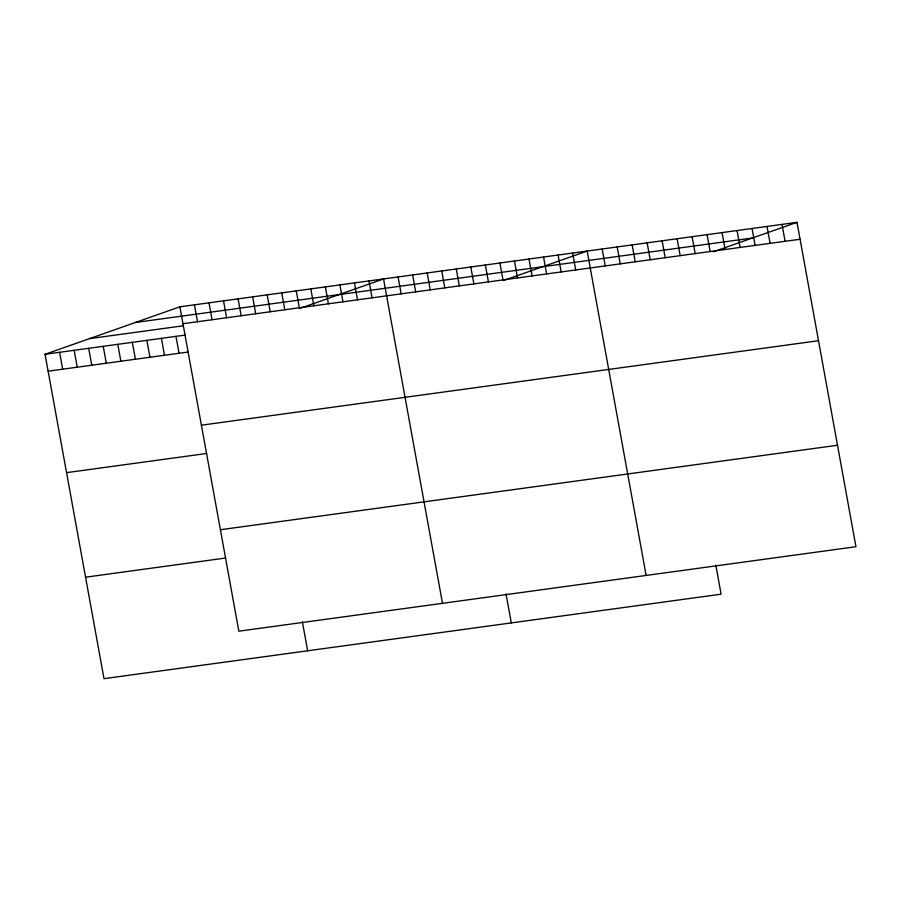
<?xml version="1.0" encoding="UTF-8"?>
<svg xmlns="http://www.w3.org/2000/svg" width="901" height="901" viewBox="0 0 901 901"><rect width="100%" height="100%" fill="white"/><g stroke="black" fill="none" stroke-linecap="round" stroke-linejoin="round"><path stroke-width="1.35" d="M715.833 565.197L721.104 594.187L103.998 678.667L45.05 354.284L179.896 306.813L797.002 222.333L855.95 546.716L238.844 631.196L179.896 306.813M299.74 308.435L383.544 278.938L442.492 603.321M503.389 280.56L587.182 251.052L646.13 575.435M713.198 251.829L797.002 222.333M135.398 322.479L752.504 237.999M182.971 323.718L800.077 239.238M89.548 338.618L183.432 325.768M45.05 354.284L185.223 335.093M48.125 371.189L188.298 351.998M201.407 425.193L818.513 340.713M66.561 472.653L206.734 453.473M220.407 529.732L837.513 445.252M85.561 577.203L225.734 558.012M782.012 224.383L785.086 241.288M767.021 226.433L770.096 243.349M752.042 228.494L755.117 245.399M737.052 230.543L740.126 247.448M722.061 232.593L725.136 249.498M707.082 234.643L710.157 251.548M692.092 236.693L695.167 253.598M677.101 238.742L680.176 255.659M662.122 240.804L665.186 257.709M647.132 242.853L650.207 259.758M632.142 244.903L635.216 261.808M617.162 246.953L620.226 263.858M602.172 249.003L605.247 265.908M572.642 253.046L575.716 269.951M558.091 255.039L561.165 271.944M543.551 257.033L546.614 273.938M529 259.026L532.074 275.931M514.46 261.008L517.523 277.925M499.909 263.002L502.983 279.907M485.357 264.995L488.432 281.9M470.818 266.989L473.892 283.894M456.266 268.982L459.341 285.887M506.024 593.917L511.284 622.906M441.727 270.964L444.801 287.881M427.175 272.958L430.25 289.874M412.635 274.951L415.71 291.856M398.084 276.945L401.159 293.85M368.993 280.932L372.068 297.837M354.453 282.914L357.517 299.83M339.902 284.907L342.977 301.812M325.351 286.901L328.426 303.806M310.811 288.894L313.886 305.799M296.26 290.888L299.335 307.793M281.72 292.87L284.795 309.786M267.169 294.864L270.244 311.769M252.629 296.857L255.704 313.762M302.376 621.803L307.646 650.792M238.078 298.85L241.153 315.755M223.538 300.844L226.601 317.749M208.987 302.826L212.062 319.742M194.447 304.82L197.51 321.725M175.965 336.366L179.04 353.271M161.414 338.348L164.489 355.264M146.874 340.341L149.949 357.246M132.323 342.335L135.398 359.24M117.783 344.328L120.858 361.233M103.232 346.322L106.307 363.227M88.692 348.304L91.756 365.22M74.141 350.298L77.216 367.214M59.601 352.291L62.665 369.196"/></g></svg>
